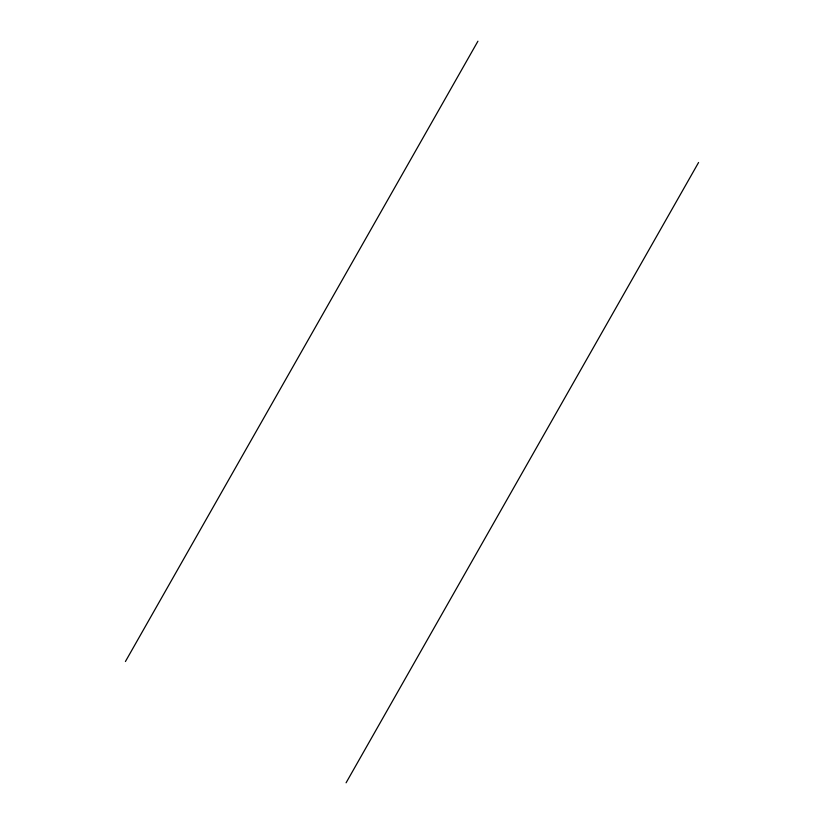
<?xml version="1.0" encoding="UTF-8"?>
<svg xmlns="http://www.w3.org/2000/svg" width="824" height="824" viewBox="0 0 824 824"><rect width="100%" height="100%" fill="white"/><g stroke="black" fill="none" stroke-linecap="round" stroke-linejoin="round"><path stroke-width="1.24" d="M125.423 661.518L477.92 41.2M346.08 782.8L698.577 162.483"/></g></svg>
